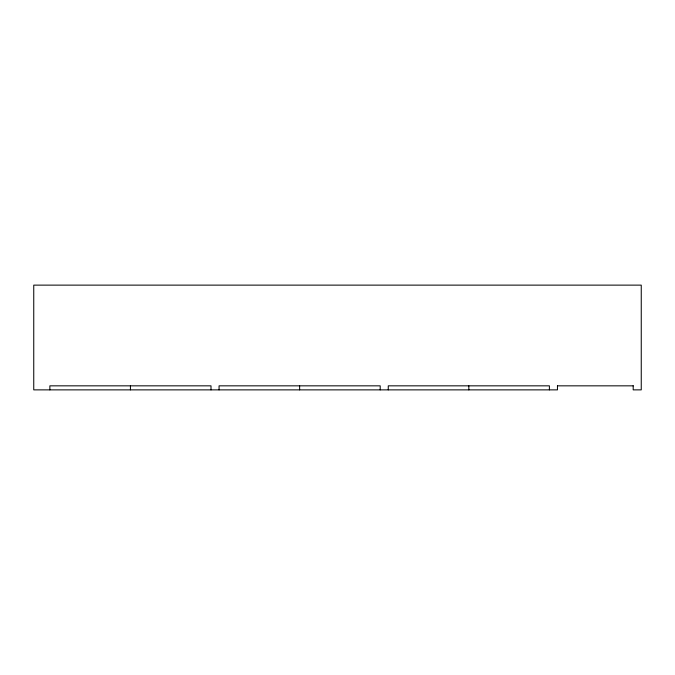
<?xml version="1.0" encoding="UTF-8"?>
<svg xmlns="http://www.w3.org/2000/svg" width="675" height="675" viewBox="0 0 675 675"><rect width="100%" height="100%" fill="white"/><g stroke="black" fill="none" stroke-linecap="round" stroke-linejoin="round"><path stroke-width="1.01" d="M557.457 385.838L633.192 385.838M633.192 385.703L633.192 389.872L641.25 389.872L641.25 285.128L33.75 285.128L33.75 389.872L557.457 389.872L557.457 385.703M549.399 389.872L549.399 385.838L388.26 385.838L388.26 389.872M468.83 385.838L468.83 389.872M380.202 389.872L380.202 385.838L219.063 385.838L219.063 389.872M299.632 385.838L299.632 389.872M211.005 389.872L211.005 385.838L49.866 385.838L49.866 389.872M130.435 385.838L130.435 389.872"/></g></svg>
